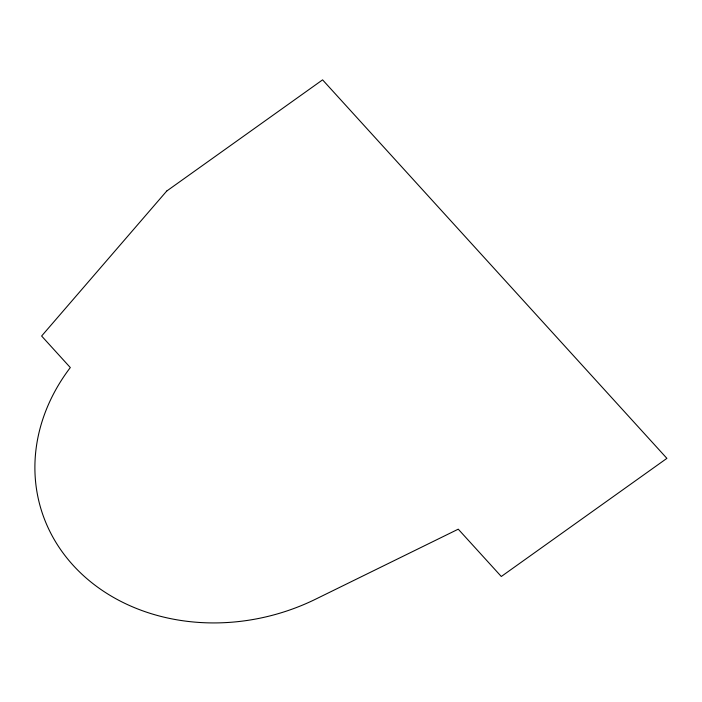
<?xml version="1.0" encoding="UTF-8"?>
<svg xmlns="http://www.w3.org/2000/svg" width="702" height="702" viewBox="0 0 702 702"><rect width="100%" height="100%" fill="white"/><g stroke="black" fill="none" stroke-linecap="round" stroke-linejoin="round"><path stroke-width="1.05" d="M166.725 191.041L41.62 336.021L70.314 367.567A198.131 167.839 -15.9 0 0 81.432 573.736A198.131 167.839 -15.9 0 0 315.619 599.175L458.257 529.176L501.298 576.491L666.9 458.362L322.587 79.861L166.725 191.041"/></g></svg>
